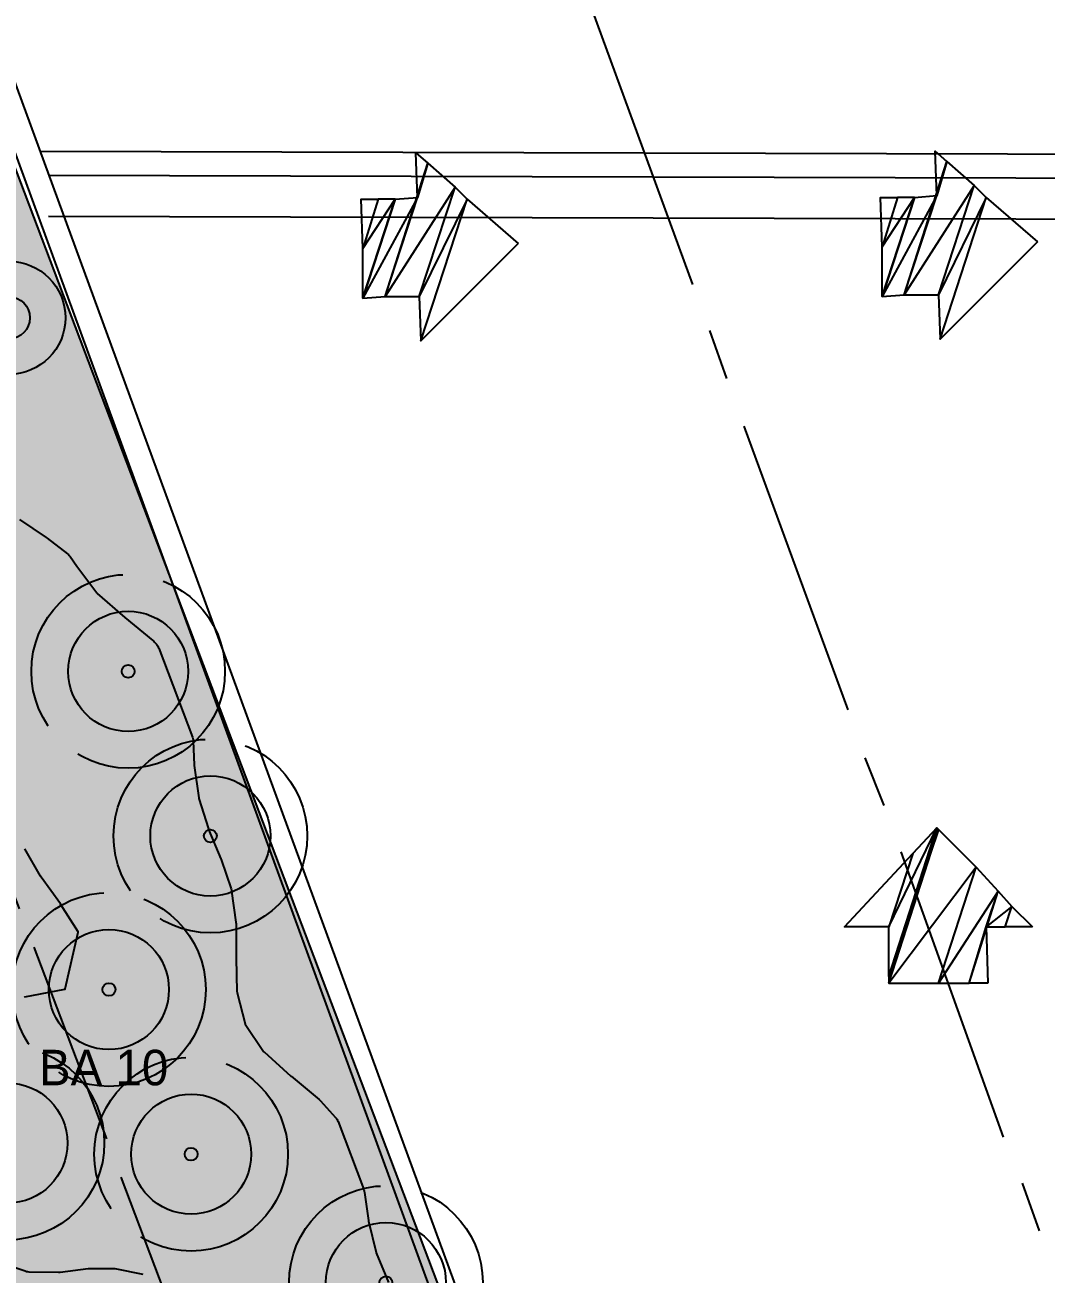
# Model space of a CAD drawing. Header units: metres. Extents: x 1 to 213, y 1 to 147.
# Drawn here: x 102.64 to 108.96, y 32.14 to 39.88 of the extents above; entities that cross this region are included whole.
import ezdxf
from ezdxf.enums import TextEntityAlignment as Align

# ---------------------------------------------------------------- set-up
doc = ezdxf.new("R2010")
doc.units = ezdxf.units.M
doc.linetypes.add('DASHED', pattern=[1.524, 1.27, -0.254])
for name, color, linetype in [('00-BASE-ARQUITECTURA', 8, 'Continuous'), ('PJ-ARBUSTOS', 82, 'Continuous'), ('PJ-COPA-ADULTA', 8, 'DASHED'), ('PJ-CUBRESUELOS', 150, 'Continuous'), ('PJ-ETIQUETAS', 7, 'Continuous'), ('PJ-GRAVILLA', 42, 'Continuous'), ('PJ-LIMITE-JARDIN', 7, 'Continuous'), ('PJ-MASAS', 92, 'Continuous'), ('PJ-MASAS-RELLENO', 92, 'Continuous'), ('PJ-RIEGO-SECTORES', 5, 'Continuous'), ('PJ-VISIBILIDAD', 1, 'DASHED')]:
    doc.layers.add(name, color=color, linetype=linetype)

# ---------------------------------------------------------------- blocks, each defined once
blk = doc.blocks.new('PJ_BA')
for radius in [0.372, 0.04]:
    blk.add_circle((0, 0), radius)
at = {"flags": 1}
for tag, p, height in [('CODIGO', (0.15, 0.15), 0.2), ('ESPECIE', (0.15, -0.1), 0.15), ('ZONA', (0.15, -0.3), 0.15)]:
    blk.add_attdef(tag, p, '', height=height, dxfattribs=at)
blk = doc.blocks.new('PJ_NP')
blk.add_circle((0, 0), 0.13)
at = {"flags": 1}
for tag, p, height in [('CODIGO', (0.15, 0.15), 0.2), ('ESPECIE', (0.15, -0.1), 0.15), ('ZONA', (0.15, -0.3), 0.15)]:
    blk.add_attdef(tag, p, '', height=height, dxfattribs=at)

msp = doc.modelspace()

# ---------------------------------------------------------------- hatches: boundary and pattern name
at = {"layer": 'PJ-GRAVILLA'}
h = msp.add_hatch(dxfattribs=at)
h.set_pattern_fill('GRAVEL', scale=0.03)
h.paths.add_polyline_path([(69.7177, 40.2166), (86.21, 40.1285), (86.4305, 40.0403), (102.1291, 40.0403), (102.526, 39.3788), (102.526, 39.1142), (105.2159, 32.0146), (106.3183, 28.7514), (107.2885, 26.5024), (108.435, 24.4298), (109.5374, 22.7983), (111.2572, 20.6816), (112.2274, 19.7555), (112.2274, 19.0941), (111.9187, 18.7854), (111.61, 18.7413), (60.9423, 18.7854), (60.7218, 18.8736), (60.4132, 19.2705), (60.4573, 19.8437), (61.2069, 20.6816), (62.5298, 22.5778), (63.8527, 25.0913), (68.527, 37.5267), (68.8357, 37.7913), (69.2767, 37.6149), (69.4531, 37.659), (69.7177, 38.0118), (69.6736, 38.2764), (69.0562, 38.7614), (69.409, 39.8639), (69.7177, 40.2166)])
at = {"layer": 'PJ-MASAS-RELLENO'}
msp.add_hatch(color=7, dxfattribs=at).paths.add_polyline_path([(100.917, 36.8769), (100.9162, 36.8788), (100.807, 37.1011), (100.8039, 37.1084), (100.8014, 37.116), (100.7998, 37.1238), (100.7989, 37.1318), (100.7989, 37.1397), (100.7996, 37.1477), (100.8011, 37.1555), (100.8034, 37.1632), (100.8065, 37.1705), (100.8132, 37.1846), (100.8149, 37.1881), (100.827, 37.2106), (100.8289, 37.2141), (100.8324, 37.22), (100.8371, 37.2269), (100.8425, 37.2333), (100.9214, 37.3181), (100.9271, 37.3237), (100.9333, 37.3286), (100.94, 37.3329), (100.9471, 37.3366), (100.9545, 37.3395), (100.9622, 37.3416), (100.97, 37.343), (100.978, 37.3436), (100.9859, 37.3434), (101.0188, 37.3409), (101.024, 37.3409), (101.0693, 37.3434), (101.0744, 37.344), (101.0911, 37.3472), (101.0987, 37.3482), (101.1063, 37.3485), (101.114, 37.3481), (101.1215, 37.347), (101.3758, 37.2965), (101.3784, 37.2961), (101.4204, 37.2906), (101.4256, 37.2902), (101.4477, 37.2902), (101.4551, 37.2899), (101.4625, 37.2889), (101.4697, 37.2872), (101.4768, 37.2848), (101.4836, 37.2817), (101.4901, 37.2781), (101.6533, 37.1762), (101.6548, 37.1753), (101.8362, 37.0731), (101.8376, 37.0723), (101.8391, 37.0717), (102.0219, 37.0045), (102.0267, 37.0031), (102.2202, 36.9584), (102.224, 36.9574), (102.407, 36.9057), (102.4135, 36.9035), (102.4198, 36.9008), (102.591, 36.8187), (102.6009, 36.813), (102.7675, 36.7014), (102.7718, 36.6983), (102.8981, 36.601), (102.9041, 36.5959), (102.9095, 36.5902), (102.9144, 36.5841), (102.9562, 36.5254), (102.9567, 36.5248), (103.0803, 36.3588), (103.0817, 36.3571), (103.0832, 36.3556), (103.254, 36.2074), (103.2548, 36.2067), (103.4285, 36.0639), (103.4335, 36.0593), (103.4382, 36.0544), (103.4501, 36.0406), (103.4544, 36.0351), (103.4582, 36.0293), (103.4616, 36.0231), (103.4643, 36.0167), (103.6733, 35.4652), (103.6759, 35.4569), (103.6776, 35.4485), (103.6784, 35.4399), (103.684, 35.2945), (103.6844, 35.2906), (103.7117, 35.0893), (103.712, 35.0876), (103.7124, 35.086), (103.7721, 34.8969), (103.7734, 34.8935), (103.8495, 34.712), (103.8516, 34.7065), (103.9124, 34.525), (103.9144, 34.518), (103.9158, 34.5108), (103.9429, 34.3191), (103.9437, 34.308), (103.944, 34.0987), (103.944, 34.0977), (103.9491, 33.887), (103.9492, 33.8847), (103.9497, 33.8825), (103.999, 33.6899), (103.9995, 33.6883), (104.0004, 33.6868), (104.1141, 33.5188), (104.1156, 33.5169), (104.1173, 33.5152), (104.283, 33.3657), (104.2844, 33.3645), (104.4581, 33.2212), (104.4625, 33.2172), (104.4666, 33.213), (104.5602, 33.109), (104.5649, 33.1032), (104.569, 33.0971), (104.5726, 33.0906), (104.5755, 33.0838), (104.7352, 32.6624), (104.7379, 32.6538), (104.7396, 32.645), (104.7635, 32.4716), (104.7643, 32.4677), (104.8112, 32.2737), (104.8116, 32.2723), (104.8121, 32.2709), (104.887, 32.0862), (104.8876, 32.0848), (104.969, 31.9049), (104.9713, 31.8991), (104.9732, 31.8931), (105.0227, 31.7132), (105.0246, 31.7045), (105.0255, 31.6957), (105.0345, 31.5014), (105.0346, 31.4952), (105.0342, 31.4891), (105.0111, 31.2749), (105.011, 31.2741), (104.9916, 31.0574), (104.9916, 31.0552), (104.9917, 31.053), (105.0188, 30.8536), (105.0191, 30.8519), (105.0199, 30.8503), (105.115, 30.6734), (105.1159, 30.6719), (105.117, 30.6706), (105.2672, 30.5115), (105.2689, 30.5098), (105.4308, 30.3577), (105.4378, 30.3502), (105.565, 30.1955), (105.569, 30.1902), (105.5726, 30.1846), (105.5757, 30.1787), (105.6533, 30.0132), (105.6558, 30.0071), (105.6579, 30.0008), (105.6594, 29.9944), (105.6972, 29.7987), (105.6983, 29.7912), (105.6986, 29.7836), (105.6983, 29.776), (105.6972, 29.7685), (105.6954, 29.7611), (105.6929, 29.754), (105.6898, 29.747), (105.597, 29.5662), (105.5931, 29.5593), (105.5884, 29.5529), (105.5832, 29.547), (105.5774, 29.5416), (105.5711, 29.5368), (105.5644, 29.5326), (105.5573, 29.5291), (105.5498, 29.5264), (105.3577, 29.466), (105.3507, 29.4641), (105.3435, 29.4629), (105.3362, 29.4624), (105.3289, 29.4625), (105.3216, 29.4633), (105.1433, 29.4906), (105.1387, 29.491), (104.9373, 29.4984), (104.9283, 29.4992), (104.9195, 29.501), (104.911, 29.5038), (104.7452, 29.5688), (104.7369, 29.5726), (104.5739, 29.6592), (104.5675, 29.6629), (104.5616, 29.6672), (104.556, 29.6721), (104.4006, 29.821), (104.3969, 29.8241), (104.1958, 29.9747), (104.1931, 29.9765), (104.0587, 30.061), (104.0571, 30.0619), (104.0552, 30.0621), (103.9618, 30.0699), (103.9541, 30.0709), (103.9465, 30.0727), (103.9036, 30.0848), (103.896, 30.0875), (103.8886, 30.0908), (103.8816, 30.095), (103.875, 30.0998), (103.869, 30.1052), (103.8635, 30.1112), (103.8587, 30.1178), (103.8546, 30.1248), (103.8512, 30.1322), (103.8486, 30.1398), (103.8468, 30.1478), (103.8458, 30.1558), (103.839, 30.2465), (103.8388, 30.2546), (103.8394, 30.2626), (103.8408, 30.2706), (103.843, 30.2784), (103.846, 30.2859), (103.8498, 30.2931), (103.8542, 30.2998), (103.9581, 30.4413), (103.9629, 30.4472), (103.9682, 30.4525), (103.9739, 30.4574), (104.0687, 30.5302), (104.0702, 30.5314), (104.0699, 30.5334), (104.0386, 30.7033), (104.0376, 30.7075), (103.9817, 30.8961), (103.9798, 30.9013), (103.8981, 31.0808), (103.8957, 31.0852), (103.7886, 31.2584), (103.7879, 31.2596), (103.7789, 31.2747), (103.775, 31.2822), (103.7719, 31.29), (103.7104, 31.472), (103.7102, 31.4727), (103.7086, 31.4771), (103.7083, 31.4778), (103.6117, 31.7328), (103.6092, 31.7405), (103.6075, 31.7484), (103.6066, 31.7564), (103.6022, 31.8287), (103.6021, 31.8319), (103.5977, 32.0476), (103.5976, 32.0495), (103.5958, 32.0503), (103.3702, 32.1359), (103.3687, 32.1364), (103.3671, 32.1368), (103.1941, 32.172), (103.1921, 32.1723), (103.19, 32.1724), (103.0311, 32.1718), (103.0263, 32.1715), (102.8538, 32.15), (102.8428, 32.1494), (102.6608, 32.152), (102.6523, 32.1525), (102.6439, 32.154), (102.6357, 32.1564), (102.4696, 32.214), (102.4625, 32.2169), (102.4558, 32.2204), (102.4494, 32.2245), (102.4434, 32.2292), (102.3108, 32.3444), (102.3051, 32.3498), (102.3, 32.3558), (102.2955, 32.3623), (102.1972, 32.5193), (102.1922, 32.5287), (102.1112, 32.7075), (102.1102, 32.7096), (102.0301, 32.901), (102.0278, 32.9072), (101.9616, 33.1111), (101.9594, 33.119), (101.9581, 33.1272), (101.9577, 33.1354), (101.958, 33.1436), (101.9589, 33.1521), (101.9594, 33.156), (101.9713, 33.2366), (101.972, 33.2405), (101.977, 33.2655), (101.9778, 33.2693), (101.9976, 33.3484), (101.9987, 33.3522), (102.0061, 33.3766), (102.0073, 33.3803), (102.0348, 33.4571), (102.0362, 33.4607), (102.0459, 33.4843), (102.0475, 33.4879), (102.0824, 33.5616), (102.0842, 33.5651), (102.0962, 33.5876), (102.0981, 33.591), (102.14, 33.6609), (102.1421, 33.6642), (102.1563, 33.6854), (102.1586, 33.6886), (102.1987, 33.7428), (102.2036, 33.7488), (102.2091, 33.7543), (102.215, 33.7592), (102.2214, 33.7635), (102.2282, 33.7672), (102.2352, 33.7702), (102.3989, 33.8307), (102.4055, 33.8329), (102.4123, 33.8344), (102.4192, 33.8354), (102.6314, 33.8553), (102.6354, 33.8558), (102.8824, 33.9046), (102.8842, 33.9051), (102.8847, 33.9068), (102.9647, 34.2565), (102.965, 34.2584), (102.9641, 34.2601), (102.856, 34.4312), (102.8545, 34.4333), (102.735, 34.5979), (102.7306, 34.6048), (102.6334, 34.7725), (102.6305, 34.778), (102.628, 34.7838), (102.5584, 34.9638), (102.5569, 34.968), (102.4962, 35.1557), (102.4946, 35.1599), (102.4134, 35.3399), (102.4124, 35.3418), (102.4113, 35.3435), (102.291, 35.5083), (102.2874, 35.5126), (102.1378, 35.6665), (102.1361, 35.668), (102.1341, 35.6695), (102.1281, 35.6743), (102.1226, 35.6797), (102.1176, 35.6856), (102.1132, 35.692), (102.1095, 35.6987), (102.1064, 35.7058), (102.0885, 35.753), (102.0878, 35.7548), (102.0862, 35.7585), (102.0853, 35.7602), (102.0835, 35.7597), (102.0797, 35.7586), (102.0778, 35.7579), (102.0361, 35.743), (102.0324, 35.7418), (102.008, 35.7344), (102.0042, 35.7333), (101.9391, 35.7171), (101.9353, 35.7162), (101.9103, 35.7112), (101.9064, 35.7105), (101.8401, 35.7007), (101.8362, 35.7002), (101.8108, 35.6977), (101.8069, 35.6974), (101.7399, 35.6941), (101.736, 35.694), (101.7105, 35.694), (101.7065, 35.6941), (101.6565, 35.6966), (101.6491, 35.6973), (101.6418, 35.6987), (101.6347, 35.7008), (101.6277, 35.7035), (101.6211, 35.7068), (101.5304, 35.7579), (101.5234, 35.7623), (101.5169, 35.7674), (101.511, 35.7732), (101.366, 35.9293), (101.3604, 35.9361), (101.2466, 36.0894), (101.245, 36.0914), (101.1347, 36.2211), (101.1341, 36.2217), (101.0212, 36.3488), (101.0164, 36.3547), (101.0123, 36.3609), (100.9281, 36.5017), (100.9239, 36.5098), (100.9206, 36.5183), (100.9183, 36.5272), (100.888, 36.6805), (100.8869, 36.6878), (100.8865, 36.6952), (100.8867, 36.7026), (100.8877, 36.71), (100.9168, 36.8748), (100.917, 36.8769)])

# ---------------------------------------------------------------- linework, layer by layer
at = {"layer": '00-BASE-ARQUITECTURA'}
for points in [[(106.4859, 28.8396), (101.5012, 42.4497)], [(106.3377, 28.7867), (101.3636, 42.3968)], [(106.1261, 40.0367), (106.7717, 38.2693)], [(102.7288, 39.0948), (110.2218, 39.0736)], [(105.1313, 39.0207), (105.0678, 38.8091), (105.0572, 39.0842), (105.1313, 39.0207)], [(108.2745, 39.0948), (108.2745, 39.0948), (108.3486, 39.0313), (108.2745, 39.0948), (108.3486, 39.0313), (108.2851, 38.8196), (108.2745, 39.0948)], [(105.3006, 38.8726), (104.8667, 38.1952), (105.1313, 39.0207), (105.3006, 38.8726)], [(108.5179, 38.8831), (108.084, 38.2058), (108.3486, 39.0313), (108.5179, 38.8831)], [(102.7818, 38.9466), (110.2747, 38.9255)], [(105.0783, 38.1952), (105.3006, 38.8726), (104.8667, 38.1952), (105.0783, 38.1952)], [(105.3747, 38.7985), (105.0783, 38.1952), (105.3006, 38.8726), (105.3747, 38.7985)], [(108.2957, 38.2058), (108.5179, 38.8831), (108.084, 38.2058), (108.2957, 38.2058)], [(108.592, 38.8091), (108.2957, 38.2058), (108.5179, 38.8831), (108.592, 38.8091)], [(104.8243, 38.7985), (104.7291, 38.4916), (104.7185, 38.7985), (104.8243, 38.7985)], [(104.8667, 38.1952), (105.0678, 38.8091), (104.7291, 38.1846), (104.8667, 38.1952)], [(105.0678, 38.8091), (104.7291, 38.1846), (104.9302, 38.7985), (105.0678, 38.8091)], [(104.9302, 38.7985), (104.8243, 38.7985), (104.7291, 38.4916), (104.9302, 38.7985)], [(104.9302, 38.7985), (104.7291, 38.1846), (104.7291, 38.4916), (104.9302, 38.7985)], [(105.0889, 37.9201), (105.3747, 38.7985), (105.0783, 38.1952), (105.0889, 37.9201)], [(105.6922, 38.5233), (105.0889, 37.9201), (105.3747, 38.7985), (105.6922, 38.5233)], [(108.0417, 38.8091), (107.9464, 38.5021), (107.9358, 38.8091), (108.0417, 38.8091)], [(108.084, 38.2058), (108.2851, 38.8196), (107.9464, 38.1952), (108.084, 38.2058)], [(108.2851, 38.8196), (107.9464, 38.1952), (108.1475, 38.8091), (108.2851, 38.8196)], [(108.1475, 38.8091), (108.0417, 38.8091), (107.9464, 38.5021), (108.1475, 38.8091)], [(108.1475, 38.8091), (107.9464, 38.1952), (107.9464, 38.5021), (108.1475, 38.8091)], [(108.3063, 37.9306), (108.592, 38.8091), (108.2957, 38.2058), (108.3063, 37.9306)], [(108.9095, 38.5339), (108.3063, 37.9306), (108.592, 38.8091), (108.9095, 38.5339)], [(102.7818, 38.6926), (110.2747, 38.6715)], [(106.8775, 37.9836), (106.9833, 37.6872)], [(107.0892, 37.3909), (107.7348, 35.6341)], [(107.8406, 35.3377), (107.957, 35.0414)], [(108.2957, 34.8932), (107.9888, 33.9831), (108.2851, 34.9038), (108.2957, 34.8932)], [(108.2851, 34.9038), (108.1369, 34.7451), (107.9888, 34.29), (108.2851, 34.9038)], [(108.2851, 34.9038), (107.9888, 33.9831), (107.9888, 34.29), (108.2851, 34.9038)], [(108.5285, 34.6604), (107.9888, 33.9407), (108.2957, 34.8932), (108.5285, 34.6604)], [(107.9888, 33.9407), (108.2957, 34.8932), (107.9888, 33.9831), (107.9888, 33.9407)], [(108.1369, 34.7451), (107.9888, 34.29), (107.7136, 34.29), (108.1369, 34.7451)], [(108.0628, 34.7556), (108.6978, 32.9882)], [(108.2957, 33.9407), (108.5285, 34.6604), (107.9888, 33.9407), (108.2957, 33.9407)], [(108.6661, 34.5122), (108.2957, 33.9407), (108.5285, 34.6604), (108.6661, 34.5122)], [(108.4862, 33.9407), (108.6661, 34.5122), (108.2957, 33.9407), (108.4862, 33.9407)], [(108.7508, 34.417), (108.592, 34.29), (108.6661, 34.5122), (108.7508, 34.417)], [(108.7084, 34.29), (108.7508, 34.417), (108.592, 34.29), (108.7084, 34.29)], [(108.8778, 34.29), (108.7084, 34.29), (108.7508, 34.417), (108.8778, 34.29)], [(108.6026, 33.9407), (108.4862, 33.9407), (108.592, 34.29), (108.6026, 33.9407)], [(108.8143, 32.7025), (108.9201, 32.4062)]]:
    msp.add_lwpolyline(points, dxfattribs=at)
at = {"layer": 'PJ-COPA-ADULTA'}
for centre, radius in [((102.5362, 38.063), 0.35), ((103.2747, 35.8729), 0.6), ((103.7841, 34.8531), 0.6), ((103.1556, 33.902), 0.6), ((102.527, 32.9509), 0.6), ((103.665, 32.8821), 0.6), ((104.8716, 32.0862), 0.6)]:
    msp.add_circle(centre, radius, dxfattribs=at)
at = {"layer": 'PJ-LIMITE-JARDIN'}
msp.add_lwpolyline([(102.526, 39.1142), (105.2159, 32.0146), (106.3183, 28.7514), (107.2885, 26.5024), (108.435, 24.4298), (109.5374, 22.7983), (111.2572, 20.6816), (112.2274, 19.7555), (112.2274, 19.0941), (111.9187, 18.7854), (111.61, 18.7413), (60.9423, 18.7854)], dxfattribs=at)
at = {"layer": 'PJ-MASAS'}
for points in [[(102.6009, 36.813), (102.7675, 36.7014), (102.7718, 36.6983), (102.8981, 36.601), (102.9041, 36.5959), (102.9095, 36.5902), (102.9144, 36.5841), (102.9562, 36.5254), (102.9567, 36.5248), (103.0803, 36.3588), (103.0817, 36.3571), (103.0832, 36.3556), (103.254, 36.2074), (103.2548, 36.2067), (103.4285, 36.0639), (103.4335, 36.0593), (103.4382, 36.0544), (103.4501, 36.0406), (103.4544, 36.0351), (103.4582, 36.0293), (103.4616, 36.0231), (103.4643, 36.0167), (103.6733, 35.4652), (103.6759, 35.4569), (103.6776, 35.4485), (103.6784, 35.4399), (103.684, 35.2945), (103.6844, 35.2906), (103.7117, 35.0893), (103.712, 35.0876), (103.7124, 35.086), (103.7721, 34.8969), (103.7734, 34.8935), (103.8495, 34.712), (103.8516, 34.7065), (103.9124, 34.525), (103.9144, 34.518), (103.9158, 34.5108), (103.9429, 34.3191), (103.9437, 34.308), (103.944, 34.0987), (103.944, 34.0977), (103.9491, 33.887), (103.9492, 33.8847), (103.9497, 33.8825), (103.999, 33.6899), (103.9995, 33.6883), (104.0004, 33.6868), (104.1141, 33.5188), (104.1156, 33.5169), (104.1173, 33.5152), (104.283, 33.3657), (104.2844, 33.3645), (104.4581, 33.2212), (104.4625, 33.2172), (104.4666, 33.213), (104.5602, 33.109), (104.5649, 33.1032), (104.569, 33.0971), (104.5726, 33.0906), (104.5755, 33.0838), (104.7352, 32.6624), (104.7379, 32.6538), (104.7396, 32.645), (104.7635, 32.4716), (104.7643, 32.4677), (104.8112, 32.2737), (104.8116, 32.2723), (104.8121, 32.2709), (104.887, 32.0862)], [(102.6314, 33.8553), (102.6354, 33.8558), (102.8824, 33.9046), (102.8842, 33.9051), (102.8847, 33.9068), (102.9647, 34.2565), (102.965, 34.2584), (102.9641, 34.2601), (102.856, 34.4312), (102.8545, 34.4333), (102.735, 34.5979), (102.7306, 34.6048), (102.6334, 34.7725)], [(103.3671, 32.1368), (103.1941, 32.172), (103.1921, 32.1723), (103.19, 32.1724), (103.0311, 32.1718), (103.0263, 32.1715), (102.8538, 32.15), (102.8428, 32.1494), (102.6608, 32.152), (102.6523, 32.1525), (102.6439, 32.154), (102.6357, 32.1564), (102.4696, 32.214)]]:
    msp.add_lwpolyline(points, dxfattribs=at)
at = {"layer": 'PJ-RIEGO-SECTORES'}
msp.add_lwpolyline([(102.526, 39.1142), (105.2159, 32.0146), (106.3183, 28.7514), (107.2885, 26.5024), (108.435, 24.4298), (109.5374, 22.7983), (111.2572, 20.6816), (112.2274, 19.7555), (112.2274, 19.0941), (111.9187, 18.7854), (111.61, 18.7413), (60.9423, 18.7854)], dxfattribs=at)
at = {"layer": 'PJ-VISIBILIDAD'}
msp.add_lwpolyline([(101.0703, 38.4403), (103.7094, 31.4749), (104.8025, 28.2393), (104.8492, 28.1176), (105.8193, 25.8687), (105.8884, 25.7279), (107.035, 23.6554), (107.1093, 23.5341), (108.2117, 21.9025), (108.2957, 21.7893), (109.4706, 20.3432), (62.95, 20.3837)], dxfattribs=at)

# ---------------------------------------------------------------- block references
at = {"layer": 'PJ-ARBUSTOS'}
for p in [(103.2747, 35.8729), (103.7841, 34.8531), (103.1556, 33.902), (102.527, 32.9509), (103.665, 32.8821), (104.8716, 32.0862)]:
    msp.add_blockref('PJ_BA', p, dxfattribs=at)
at = {"layer": 'PJ-CUBRESUELOS'}
msp.add_blockref('PJ_NP', (102.5362, 38.063), dxfattribs=at)

# ---------------------------------------------------------------- texts
at = {"layer": 'PJ-ETIQUETAS'}
msp.add_text('BA 10', height=0.22, dxfattribs=at).set_placement((103.1226, 33.4187), align=Align.MIDDLE_CENTER)

doc.saveas('drawing.dxf')
